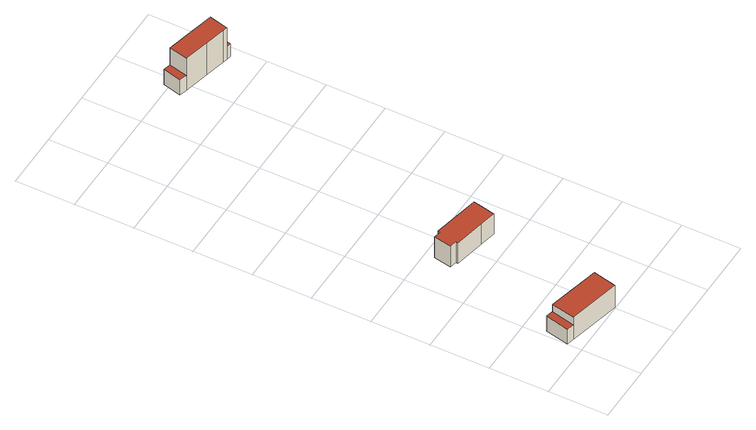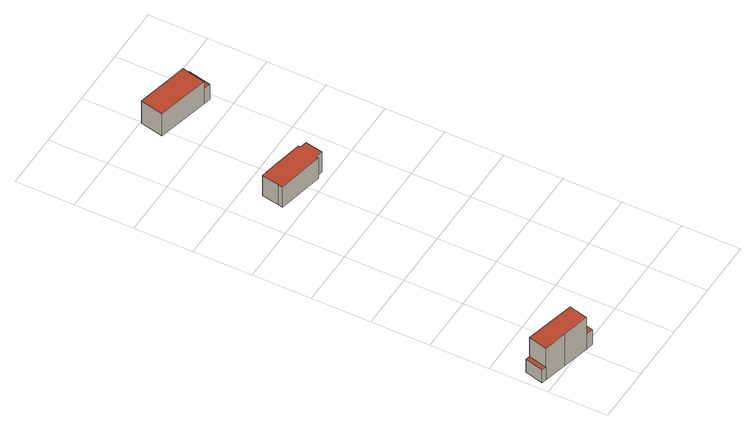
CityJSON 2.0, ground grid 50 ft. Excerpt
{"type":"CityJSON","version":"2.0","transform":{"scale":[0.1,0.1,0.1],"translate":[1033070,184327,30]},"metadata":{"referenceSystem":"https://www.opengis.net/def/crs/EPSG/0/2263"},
"CityObjects":{
"building1":{"type":"Building","attributes":{"name":"Bldg_4210007273","BIN":"4254287"},"geometry":[{"type":"MultiSurface","lod":"2","boundaries":[[[0,1,2,3,4,5]],[[6,7,8,9]],[[10,11,12,13]],[[12,7,6,13]],[[6,9,5,4]],[[10,13,4,3]],[[11,10,3,2]],[[12,11,2,1]],[[8,7,1,0]],[[9,8,0,5]]],"semantics":{"surfaces":[{"type":"GroundSurface"},{"type":"RoofSurface","BIN":"4254287"},{"type":"WallSurface"}],"values":[0,1,1,2,2,2,2,2,2,2]}}]},
"building2":{"type":"Building","attributes":{"name":"Bldg_4210008305","BIN":"4254291"},"geometry":[{"type":"MultiSurface","lod":"2","boundaries":[[[14,15,16,17,18,19,20,21,22,23]],[[24,25,26,27,28,29,30,31,32,33]],[[25,24,23,22]],[[26,25,22,21]],[[27,26,21,20]],[[28,27,20,19]],[[29,28,19,18]],[[30,29,18,17]],[[31,30,17,16]],[[32,31,16,15]],[[33,32,15,14]],[[24,33,14,23]]],"semantics":{"surfaces":[{"type":"GroundSurface"},{"type":"RoofSurface","BIN":"4254291"},{"type":"WallSurface"}],"values":[0,1,2,2,2,2,2,2,2,2,2,2]}}]},
"building3":{"type":"Building","attributes":{"name":"Bldg_4210002993","BIN":"4253792"},"geometry":[{"type":"MultiSurface","lod":"2","boundaries":[[[34,35,36,37,38,39,40,41,42,43,44]],[[45,46,47,48]],[[49,50,51,52]],[[53,54,55,56,57,58,59]],[[51,55,54,52]],[[45,59,58,46]],[[51,50,44,43]],[[56,55,43,42]],[[57,56,42,41]],[[58,57,41,40]],[[47,46,40,39]],[[48,47,39,38]],[[45,48,38,37]],[[53,59,37,36]],[[54,53,36,35]],[[49,52,35,34]],[[50,49,34,44]]],"semantics":{"surfaces":[{"type":"GroundSurface"},{"type":"RoofSurface","BIN":"4253792"},{"type":"WallSurface"}],"values":[0,1,1,1,2,2,2,2,2,2,2,2,2,2,2,2,2]}}]}
},
"vertices":[
[509,8,8],[66,111,8],[4,125,8],[50,326,8],[112,311,8],[556,208,8],[112,311,236],[66,111,236],[509,8,236],[556,208,236],[50,326,162],[4,125,162],[66,111,162],[112,311,162],
[779,1350,13],[770,1305,13],[740,1158,13],[597,1187,13],[342,1238,13],[346,1258,13],[284,1271,13],[314,1422,13],[378,1409,13],[383,1430,13],[383,1430,221],[378,1409,221],[314,1422,221],[284,1271,221],[346,1258,221],[342,1238,221],[597,1187,221],[740,1158,221],[770,1305,221],[779,1350,221],
[916,4043,16],[980,4028,16],[1215,3971,16],[1408,3924,16],[1448,3914,16],[1409,3755,16],[1369,3765,16],[1326,3775,16],[1152,3817,16],[942,3868,16],[877,3884,16],[1408,3924,148],[1369,3765,148],[1409,3755,148],[1448,3914,148],[916,4043,170],[877,3884,170],[942,3868,170],[980,4028,170],[1215,3971,344],[980,4028,344],[942,3868,344],[1152,3817,344],[1326,3775,344],[1369,3765,344],[1408,3924,344]
]}
